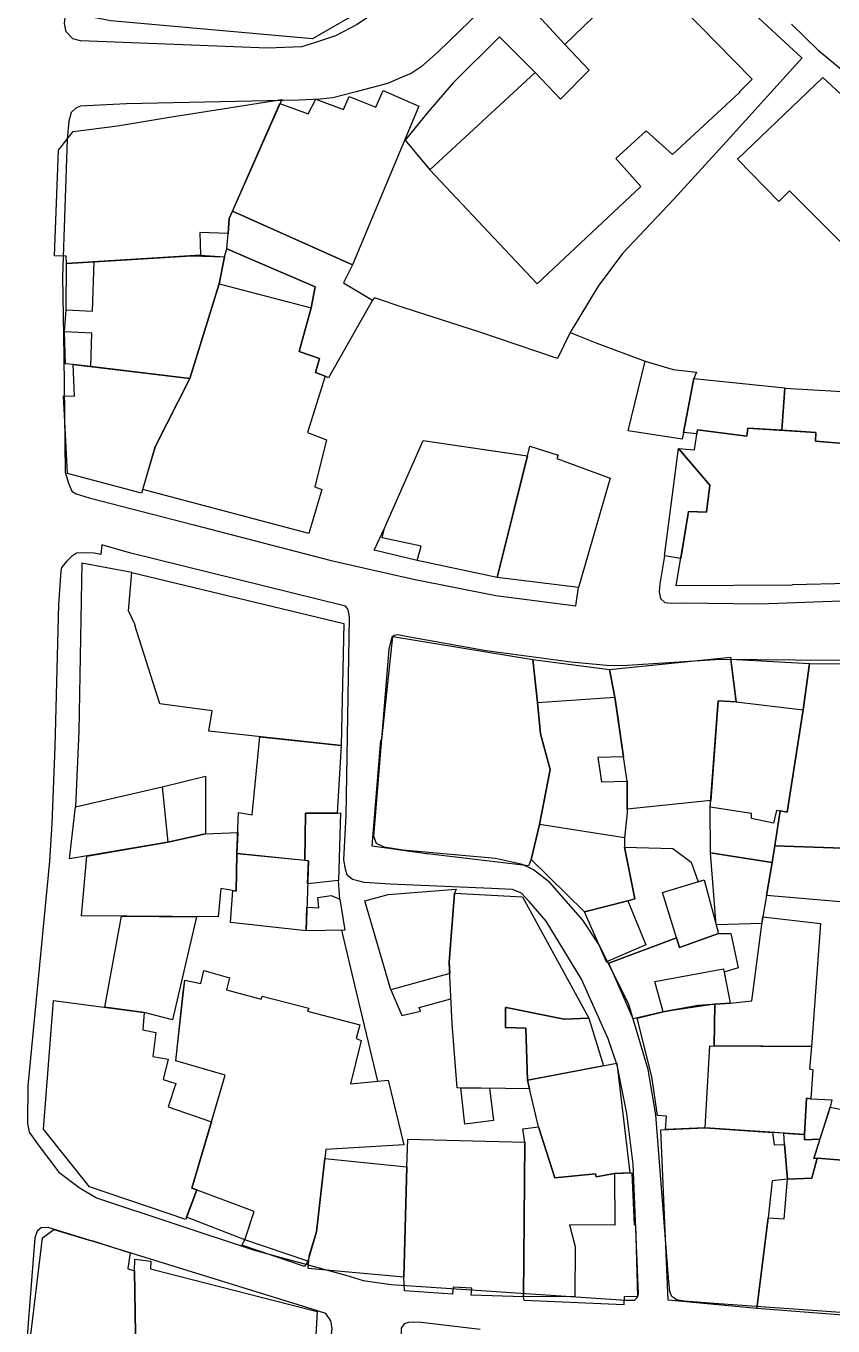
# Model space of a CAD drawing. Header units: centimetres. Extents: x 6155 to 7007, y 1466 to 2152.
# Drawn here: x 6303.7 to 6375.2, y 1584.5 to 1699.6 of the extents above; entities that cross this region are included whole.
import ezdxf

# ---------------------------------------------------------------- set-up
doc = ezdxf.new("R2010")
doc.units = ezdxf.units.CM

msp = doc.modelspace()

# ---------------------------------------------------------------- linework, layer by layer
at = {"color": 7}
for points in [[(6387.78, 1753.12), (6369.08, 1735.14), (6355.96, 1722.09), (6339.14, 1704.61), (6336.23, 1701.88), (6333.09, 1699.77), (6331.17, 1698.76), (6329.29, 1698.13), (6328.16, 1697.77), (6325.16, 1697.65), (6308.56, 1698.31), (6307.89, 1698.49), (6307.29, 1699.11), (6307.15, 1699.84), (6307.99, 1707.04), (6308.66, 1709.83), (6309.17, 1710.92), (6312, 1714.3), (6317.24, 1720.17), (6328.33, 1729.24), (6341.16, 1740.32), (6377.52, 1772.02)], [(6372.47, 1696.81), (6367.1, 1701.74), (6361.17, 1707.08), (6357.75, 1710.38), (6353.3, 1706.2), (6348.39, 1701.31), (6351.47, 1698)], [(6345.93, 1702.86), (6340.24, 1697.35), (6338.73, 1696.01), (6337.87, 1695.43), (6337.06, 1695.08), (6335.75, 1694.54), (6332.87, 1693.75), (6330.93, 1693.27), (6329.81, 1693.14), (6327.92, 1693.07), (6312.66, 1692.73), (6308.53, 1692.53), (6308.17, 1692.36), (6307.75, 1691.95), (6307.54, 1691.2), (6307.39, 1689.59), (6306.99, 1677.44), (6307.11, 1670.36), (6307.22, 1660.11), (6307.52, 1659.12), (6307.81, 1658.41), (6308.2, 1658.18), (6309.33, 1657.83), (6318.6, 1655.45), (6330.76, 1652.28), (6338.08, 1650.61), (6345.35, 1649.18), (6352.44, 1648.27), (6352.68, 1649.89)], [(6371.55, 1699.78), (6373.9, 1697.49), (6376.13, 1695.65)], [(6348.85, 1695.5), (6345.69, 1698.66), (6341.58, 1694.59), (6339.35, 1692.01), (6337.32, 1689.51), (6339.52, 1686.89)], [(6372.49, 1696.81), (6366.08, 1689.73), (6361.13, 1684.3), (6356.59, 1679.46), (6354.42, 1676.59), (6351.94, 1672.48), (6354.3, 1671.52), (6358.59, 1669.93)], [(6351.94, 1672.48), (6350.83, 1670.16), (6343.86, 1672.52), (6337.23, 1674.65), (6334.61, 1675.55), (6334.43, 1675.34)], [(6309.79, 1652.92), (6308.62, 1652.96), (6308.23, 1652.92), (6307.77, 1652.64), (6307.35, 1652.22), (6306.9, 1651.67), (6306.84, 1651.35), (6306.63, 1648.38), (6306.3, 1635.77), (6306.03, 1628.99), (6305.82, 1625.65), (6303.92, 1605.73), (6303.89, 1602.44), (6304.03, 1601.65), (6304.82, 1600.52), (6306.66, 1598.09), (6308.45, 1596.75), (6309.99, 1595.83), (6323.87, 1591.22), (6332.06, 1588.96), (6333.62, 1588.5), (6336.1, 1588.14), (6356.87, 1586.76), (6357.63, 1586.77), (6357.9, 1587.01), (6358, 1587.33), (6357.52, 1598.8), (6356.95, 1603.3), (6356.09, 1607.57), (6355.32, 1609.92), (6352.95, 1615.2), (6349.81, 1620.33), (6348.3, 1622.06), (6347.64, 1622.8), (6346.82, 1623.13), (6344.96, 1623.23), (6336.01, 1623.61), (6333.7, 1623.76), (6333.14, 1623.9), (6332.65, 1624.03), (6332.2, 1624.4), (6332.03, 1624.93), (6331.89, 1625.75), (6332.1, 1629.7), (6332.39, 1647.22), (6332.32, 1647.8), (6332.23, 1648.03), (6332.04, 1648.22), (6312.9, 1652.97), (6310.47, 1653.67), (6310.38, 1652.81), (6309.79, 1652.92)], [(6360.29, 1652.68), (6359.87, 1650.22), (6359.81, 1649.5), (6359.94, 1648.91), (6360.31, 1648.56), (6360.87, 1648.5), (6361.82, 1648.54), (6368.75, 1648.43), (6375.91, 1648.71), (6380.25, 1648.36), (6386.56, 1647.65), (6392.16, 1646.93), (6398.03, 1646.02), (6417.25, 1643.37)], [(6313.13, 1651.22), (6308.7, 1652.03), (6308.43, 1637.17), (6308.13, 1630.47)], [(6391.19, 1584.58), (6364.7, 1586.47), (6362.05, 1586.68), (6361.36, 1586.78), (6360.95, 1587.08), (6360.76, 1587.51), (6360.64, 1588.73), (6359.53, 1603.17), (6358.86, 1607.2), (6357.14, 1612.95), (6354.51, 1618.23), (6353.05, 1620.43), (6350.13, 1623.74), (6348.68, 1624.88), (6347.73, 1625.34), (6345.33, 1625.89), (6337.11, 1626.62), (6335.46, 1626.88), (6334.78, 1627.21), (6334.54, 1627.82), (6335.91, 1644.43), (6336.17, 1645.52), (6336.34, 1645.65), (6336.69, 1645.71), (6337.56, 1645.55), (6344.5, 1644.32), (6352.03, 1643.31), (6355.2, 1643.02), (6356.56, 1642.98), (6365.24, 1643.55), (6375.19, 1643.45), (6381.13, 1643.53)], [(6331.54, 1622.29), (6331.42, 1623.93)], [(6334.92, 1606.16), (6332.91, 1614.55), (6331.72, 1619.52)], [(6336.07, 1614.25), (6337.04, 1611.98), (6338.68, 1612.37), (6338.57, 1612.67), (6341.38, 1613.45)], [(6311.02, 1579.48), (6325.87, 1577.16), (6328.43, 1576.9), (6328.45, 1576.88), (6329.04, 1576.87), (6329.58, 1577.08), (6329.96, 1577.5), (6330.66, 1582.37), (6330.86, 1584.24), (6330.73, 1584.93), (6330.29, 1585.57), (6329.08, 1585.97), (6305.71, 1593.2), (6305.09, 1593.17), (6304.75, 1592.86), (6304.52, 1592.29), (6303.79, 1582.84), (6303.75, 1581.62), (6303.99, 1581.08), (6304.76, 1580.6), (6311.02, 1579.48)], [(6343.98, 1584.17), (6338.74, 1584.79), (6338.08, 1584.8), (6337.63, 1584.78), (6337.25, 1584.66), (6336.97, 1584.27), (6336.93, 1583.34), (6336.41, 1579.34)]]:
    msp.add_lwpolyline(points, dxfattribs=at)
for points in [[(6333.92, 1701.25), (6329.13, 1698.48), (6311.25, 1700.09), (6307.99, 1700.7), (6309.44, 1709.57), (6317.18, 1718.06), (6320.74, 1721.07), (6325.11, 1724.81), (6326.33, 1723.5), (6331.97, 1717.84), (6330.2, 1716.07), (6332.25, 1714.08), (6334.06, 1715.86), (6335.38, 1714.44), (6341.1, 1708.28), (6333.92, 1701.25)], [(6339.52, 1686.89), (6348.85, 1695.5), (6351.08, 1693.14), (6353.63, 1695.72), (6351.47, 1698), (6357.44, 1703.76), (6357.54, 1703.69), (6358.6, 1704.56), (6368.07, 1694.92), (6366.95, 1693.78), (6366.95, 1693.74), (6361.01, 1688.23), (6358.66, 1690.34), (6355.98, 1687.89), (6358.21, 1685.42), (6349.01, 1676.8), (6339.52, 1686.89)], [(6387.71, 1682.15), (6380.26, 1674.48), (6376.69, 1678.12), (6377.52, 1678.88), (6371.37, 1685.03), (6370.42, 1684.09), (6366.77, 1687.83), (6374.33, 1695.07), (6376.75, 1692.81), (6378.09, 1694.25), (6386.8, 1685.7), (6385.58, 1684.14), (6387.71, 1682.15)], [(6326.4, 1693.12), (6321.75, 1682.57), (6321.66, 1681.25), (6319.13, 1681.34), (6319.2, 1679.32), (6307.34, 1678.59), (6307.3, 1679.25), (6306.28, 1679.28), (6306.62, 1688.63), (6307.91, 1690.29), (6311.85, 1690.78), (6316.45, 1691.56), (6326.4, 1693.12)], [(6326.24, 1692.75), (6328.75, 1691.85), (6329.42, 1693.14), (6331.86, 1692.23), (6332.38, 1693.37), (6334.73, 1692.43), (6335.39, 1693.9), (6338.55, 1692.52), (6332.65, 1678.47), (6322.03, 1683.22), (6326.24, 1692.75)], [(6332.65, 1678.47), (6331.87, 1676.87), (6334.43, 1675.34), (6330.55, 1668.47), (6330.23, 1668.6), (6329.4, 1668.93), (6329.75, 1670.18), (6327.95, 1670.79), (6329, 1674.66), (6329.35, 1676.51), (6321.54, 1679.9), (6321.66, 1681.25), (6321.75, 1682.57), (6322.03, 1683.22), (6332.65, 1678.47)], [(6307.91, 1669.65), (6307.25, 1669.7), (6307.16, 1672.54), (6307.31, 1674.48), (6307.34, 1678.59), (6309.77, 1678.74), (6319.2, 1679.32), (6321.33, 1679.19), (6320.84, 1676.78), (6318.25, 1668.39), (6309.49, 1669.46), (6307.91, 1669.65)], [(6318.4, 1679.27), (6321.33, 1679.19), (6320.84, 1676.78), (6318.25, 1668.39), (6309.49, 1669.46), (6309.57, 1672.41), (6307.16, 1672.54), (6307.31, 1674.48), (6309.65, 1674.37), (6309.77, 1678.74), (6318.4, 1679.27)], [(6321.33, 1679.19), (6321.54, 1679.9), (6329.35, 1676.51), (6329, 1674.66), (6327.95, 1670.79), (6329.75, 1670.18), (6329.4, 1668.93), (6330.23, 1668.6), (6328.69, 1663.62), (6330.37, 1662.96), (6329.33, 1658.81), (6329.94, 1658.56), (6328.8, 1654.67), (6314.08, 1658.56), (6315.2, 1662.36), (6318.25, 1668.39), (6320.84, 1676.78), (6321.33, 1679.19)], [(6318.25, 1668.39), (6320.84, 1676.78), (6329, 1674.66), (6327.95, 1670.79), (6329.75, 1670.18), (6329.4, 1668.93), (6330.23, 1668.6), (6328.69, 1663.62), (6330.37, 1662.96), (6329.33, 1658.81), (6329.94, 1658.56), (6328.8, 1654.67), (6314.08, 1658.56), (6315.2, 1662.36), (6318.25, 1668.39)], [(6361.99, 1663.61), (6361.86, 1663.03), (6357.09, 1663.75), (6358.59, 1669.93), (6361.07, 1669.19), (6363.14, 1668.96), (6362.89, 1668.4), (6361.99, 1663.61)], [(6318.25, 1668.39), (6315.2, 1662.36), (6313.99, 1658.23), (6307.41, 1659.99), (6307.07, 1666.87), (6308.04, 1666.83), (6307.91, 1669.65), (6318.25, 1668.39)], [(6370.69, 1663.82), (6367.69, 1664.01), (6367.58, 1663.3), (6363.22, 1663.86), (6363.16, 1663.49), (6361.99, 1663.61), (6362.89, 1668.4), (6370.96, 1667.57), (6370.69, 1663.82)], [(6379.71, 1666.86), (6379.08, 1662.43), (6377.6, 1662.52), (6373.66, 1662.84), (6373.71, 1663.63), (6370.69, 1663.82), (6370.96, 1667.55), (6375.54, 1667.27), (6379.71, 1666.86)], [(6338.39, 1652.27), (6334.58, 1653.18), (6335.5, 1655.15), (6338.92, 1662.91), (6347.12, 1661.69), (6348.17, 1661.54), (6345.48, 1650.78), (6338.39, 1652.27)], [(6345.48, 1650.78), (6338.39, 1652.27), (6338.75, 1653.56), (6335.3, 1654.28), (6335.5, 1655.15), (6338.92, 1662.91), (6348.17, 1661.54), (6345.48, 1650.78)], [(6377.6, 1662.52), (6376.62, 1650.25), (6371.64, 1650.13), (6371.57, 1650.08), (6361.33, 1650.04), (6362.43, 1656.61), (6364.02, 1656.55), (6364.32, 1658.95), (6361.54, 1662.19), (6362.95, 1662.08), (6363.22, 1663.86), (6367.58, 1663.3), (6367.69, 1664.01), (6373.71, 1663.63), (6373.66, 1662.84), (6377.6, 1662.52)], [(6355.49, 1659.56), (6352.68, 1649.89), (6345.48, 1650.78), (6348.38, 1662.4), (6350.88, 1661.61), (6350.76, 1661.3), (6355.49, 1659.56)], [(6361.73, 1652.45), (6360.29, 1652.68), (6361.54, 1662.19), (6364.32, 1658.95), (6364.02, 1656.55), (6362.43, 1656.61), (6361.73, 1652.45)], [(6313.13, 1651.22), (6331.91, 1646.7), (6331.67, 1635.89), (6319.95, 1637.16), (6320.22, 1638.96), (6315.61, 1639.59), (6313.38, 1646.54), (6313.41, 1646.58), (6312.83, 1647.81), (6313.13, 1651.22)], [(6348.48, 1625.8), (6348.25, 1625.23), (6339.31, 1626.29), (6339.23, 1626.29), (6334.41, 1626.96), (6335.18, 1636.36), (6335.26, 1636.39), (6336.23, 1645.55), (6348.62, 1643.51), (6349.05, 1639.7), (6349.32, 1636.92), (6350.16, 1633.77), (6349.23, 1628.88), (6348.48, 1625.8)], [(6353.22, 1621.16), (6348.48, 1625.8), (6349.23, 1628.88), (6350.16, 1633.77), (6349.32, 1636.92), (6349.05, 1639.7), (6348.62, 1643.51), (6355.41, 1642.61), (6355.91, 1640.18), (6356.22, 1638.03), (6356.29, 1637.53), (6356.67, 1634.88), (6354.4, 1634.83), (6354.58, 1633.67), (6354.73, 1632.68), (6356.98, 1632.74), (6356.99, 1629.92), (6356.75, 1627.72), (6356.75, 1626.89), (6357.67, 1622.31), (6357.04, 1622.13), (6353.22, 1621.16)], [(6364.39, 1631.02), (6356.99, 1630.24), (6356.98, 1632.74), (6356.67, 1634.88), (6355.91, 1640.18), (6355.41, 1642.61), (6366.15, 1643.72), (6366.65, 1639.76), (6365.04, 1639.85), (6364.39, 1631.02)], [(6366.18, 1643.54), (6373.13, 1643.15), (6372.59, 1639.06), (6371.17, 1629.99), (6370.53, 1630.09), (6369.83, 1625.54), (6364.37, 1626.37), (6364.34, 1630.44), (6364.39, 1631.02), (6365.04, 1639.85), (6366.65, 1639.76), (6366.18, 1643.54)], [(6373.13, 1643.15), (6378.17, 1643.11), (6376.09, 1626.8), (6370.06, 1627), (6370.53, 1630.09), (6371.17, 1629.99), (6372.59, 1639.06), (6373.13, 1643.15)], [(6356.75, 1627.72), (6349.23, 1628.88), (6350.16, 1633.77), (6349.32, 1636.92), (6349.05, 1639.7), (6355.91, 1640.18), (6356.67, 1634.88), (6354.4, 1634.83), (6354.73, 1632.68), (6356.98, 1632.74), (6356.99, 1629.92), (6356.75, 1627.72)], [(6372.59, 1639.06), (6371.17, 1629.99), (6370.21, 1630.14), (6369.96, 1629.01), (6367.99, 1629.43), (6368.01, 1629.87), (6364.34, 1630.44), (6365.04, 1639.85), (6366.65, 1639.76), (6372.59, 1639.06)], [(6331.67, 1635.89), (6331.31, 1629.91), (6328.51, 1629.91), (6328.45, 1625.71), (6322.43, 1626.32), (6322.56, 1629.95), (6323.79, 1629.76), (6324.45, 1636.67), (6331.67, 1635.89)], [(6315.81, 1632.24), (6319.64, 1633.18), (6319.63, 1628.07), (6316.3, 1627.34), (6307.61, 1625.84), (6308.13, 1630.47), (6315.81, 1632.24)], [(6315.81, 1632.24), (6316.3, 1627.34), (6307.61, 1625.84), (6308.13, 1630.47), (6315.81, 1632.24)], [(6331.31, 1629.91), (6331.59, 1629.93), (6331.42, 1623.93), (6328.69, 1623.63), (6328.76, 1625.68), (6328.45, 1625.71), (6328.51, 1629.91), (6331.31, 1629.91)], [(6322.43, 1626.32), (6322.35, 1623), (6320.99, 1623.21), (6320.78, 1620.7), (6308.67, 1620.81), (6309.13, 1626.1), (6316.3, 1627.34), (6319.63, 1628.07), (6322.5, 1628.19), (6322.43, 1626.32)], [(6377.97, 1627.04), (6377.58, 1621.9), (6369.33, 1622.6), (6369.83, 1625.54), (6370.06, 1627), (6376.09, 1626.8), (6376.14, 1627.23), (6377.97, 1627.04)], [(6328.44, 1625.73), (6328.76, 1625.68), (6328.55, 1619.46), (6321.85, 1620.2), (6322.07, 1623.05), (6322.35, 1623), (6322.43, 1626.32), (6328.44, 1625.73)], [(6357.04, 1622.13), (6357.67, 1622.31), (6356.75, 1626.89), (6361.02, 1626.78), (6362.66, 1625.56), (6363.29, 1623.82), (6363.81, 1623.98), (6365.07, 1619.25), (6361.61, 1617.99), (6361.35, 1618.85), (6355.36, 1616.6), (6355.17, 1616.74), (6353.22, 1621.16), (6357.04, 1622.13)], [(6369.83, 1625.54), (6369, 1620.71), (6368.92, 1620.11), (6364.87, 1619.99), (6364.37, 1626.37), (6369.83, 1625.54)], [(6365.07, 1619.25), (6361.61, 1617.99), (6360.12, 1622.86), (6363.81, 1623.98), (6365.07, 1619.25)], [(6328.62, 1621.58), (6329.67, 1621.51), (6329.58, 1622.42), (6330.78, 1622.59), (6331.54, 1622.29), (6331.98, 1619.52), (6328.55, 1619.46), (6328.62, 1621.58)], [(6341.27, 1615.69), (6336.07, 1614.25), (6333.75, 1622.14), (6335.81, 1622.69), (6341.83, 1623.16), (6341.7, 1622.81), (6341.22, 1616.7), (6341.27, 1615.69)], [(6347.71, 1622.47), (6353.59, 1611.74), (6351.4, 1611.65), (6346.26, 1612.68), (6346.22, 1612.68), (6346.22, 1610.92), (6348, 1610.85), (6348.15, 1606.23), (6348.33, 1605.48), (6341.93, 1605.58), (6341.49, 1611.23), (6341.22, 1616.7), (6341.7, 1622.81), (6347.71, 1622.47)], [(6355.17, 1616.74), (6353.22, 1621.16), (6357.04, 1622.13), (6358.64, 1618.22), (6355.17, 1616.74)], [(6318.84, 1620.72), (6316.73, 1611.58), (6314.21, 1612.24), (6310.72, 1612.7), (6312.21, 1620.78), (6318.84, 1620.72)], [(6364.69, 1609.3), (6364.76, 1612.97), (6366.11, 1613.06), (6368.03, 1613.27), (6369, 1620.71), (6374.12, 1620.12), (6373.32, 1609.22), (6364.69, 1609.3)], [(6365.07, 1619.25), (6366.17, 1619.24), (6366.81, 1616.2), (6365.57, 1615.82), (6365.9, 1614.12), (6366.11, 1613.06), (6364.76, 1612.97), (6360.19, 1612.31), (6357.52, 1611.67), (6355.36, 1616.6), (6361.35, 1618.85), (6361.61, 1617.99), (6365.07, 1619.25)], [(6328.7, 1590.2), (6328.41, 1589.75), (6322.85, 1591.64), (6323.12, 1592.1), (6317.97, 1594.1), (6318.47, 1595.44), (6318.87, 1596.52), (6318.43, 1596.68), (6320.17, 1602.55), (6321.4, 1606.69), (6317.01, 1607.95), (6317.68, 1614.05), (6317.8, 1615.09), (6319.24, 1614.81), (6319.5, 1615.95), (6321.77, 1615.31), (6321.51, 1614.24), (6324.56, 1613.41), (6324.66, 1613.7), (6328.79, 1612.61), (6328.67, 1612.37), (6333.31, 1611.16), (6333, 1609.94), (6333.44, 1609.76), (6332.5, 1605.92), (6335.82, 1606.24), (6337.2, 1600.52), (6330.29, 1600.1), (6329.47, 1592.8), (6328.7, 1590.2)], [(6317.8, 1615.09), (6319.24, 1614.81), (6319.5, 1615.95), (6321.77, 1615.31), (6321.51, 1614.24), (6324.56, 1613.41), (6324.66, 1613.7), (6328.79, 1612.61), (6328.67, 1612.37), (6333.31, 1611.16), (6333, 1609.94), (6333.44, 1609.76), (6332.5, 1605.92), (6335.82, 1606.24), (6337.2, 1600.52), (6330.29, 1600.1), (6329.47, 1592.8), (6328.7, 1590.2), (6323.12, 1592.1), (6323.96, 1594.62), (6318.43, 1596.68), (6321.4, 1606.69), (6317.01, 1607.95), (6317.8, 1615.09)], [(6366.11, 1613.06), (6363.25, 1612.86), (6360.19, 1612.31), (6359.45, 1614.97), (6365.51, 1616.12), (6366.11, 1613.06)], [(6314.21, 1612.24), (6314.1, 1610.69), (6315.24, 1610.47), (6314.97, 1608.33), (6316.35, 1608.09), (6315.89, 1606.29), (6317.01, 1605.96), (6316.34, 1603.89), (6320.17, 1602.55), (6318.43, 1596.68), (6318.87, 1596.52), (6317.9, 1593.9), (6309.38, 1596.79), (6305.31, 1601.9), (6306.18, 1613.31), (6314.21, 1612.24)], [(6353.59, 1611.74), (6354.89, 1607.52), (6349.31, 1606.45), (6348.15, 1606.23), (6348, 1610.85), (6346.22, 1610.92), (6346.22, 1612.68), (6346.26, 1612.68), (6351.4, 1611.65), (6353.59, 1611.74)], [(6360.39, 1601.87), (6360.48, 1603.06), (6359.68, 1603.11), (6359.17, 1606.56), (6357.87, 1611.75), (6360.19, 1612.31), (6363.25, 1612.86), (6364.76, 1612.97), (6364.69, 1609.3), (6373.32, 1609.22), (6373.14, 1607.26), (6373.44, 1607.17), (6373.25, 1604.6), (6372.87, 1604.66), (6372.7, 1601.42), (6369.87, 1601.61), (6363.89, 1602.01), (6360.39, 1601.87)], [(6373.32, 1609.22), (6373.14, 1607.26), (6373.44, 1607.17), (6373.25, 1604.6), (6372.87, 1604.66), (6372.7, 1601.42), (6363.89, 1602.01), (6364.32, 1609.3), (6373.32, 1609.22)], [(6349.13, 1602.12), (6348.15, 1606.23), (6356.06, 1607.75), (6357.22, 1598.04), (6355.88, 1597.99), (6354.25, 1597.67), (6354.18, 1597.94), (6350.58, 1597.6), (6349.13, 1602.12)], [(6344.79, 1605.53), (6345.16, 1602.66), (6342.6, 1602.36), (6342.27, 1605.57), (6344.79, 1605.53)], [(6374.06, 1601.03), (6372.68, 1600.97), (6372.7, 1601.42), (6372.87, 1604.66), (6373.25, 1604.6), (6375.11, 1604.51), (6374.97, 1603.84), (6374.06, 1601.03)], [(6373.83, 1599.33), (6373.51, 1599.3), (6374.97, 1603.84), (6376.43, 1603.56), (6376.48, 1603.72), (6377.76, 1603.49), (6377.75, 1603.73), (6380.12, 1603.5), (6380.06, 1603.19), (6380.12, 1598.84), (6373.83, 1599.33)], [(6355.88, 1597.99), (6357.4, 1598.04), (6357.6, 1593.44), (6357.72, 1593.47), (6357.9, 1587.05), (6356.72, 1587.08), (6356.69, 1586.34), (6347.86, 1586.72), (6347.81, 1587.05), (6347.94, 1600.76), (6347.76, 1601.92), (6349.13, 1602.12), (6350.58, 1597.6), (6354.18, 1597.94), (6354.25, 1597.67), (6355.88, 1597.99)], [(6347.76, 1601.92), (6349.13, 1602.12), (6350.58, 1597.6), (6354.18, 1597.94), (6354.25, 1597.67), (6355.88, 1597.99), (6355.89, 1593.4), (6351.89, 1593.44), (6352.39, 1591.5), (6352.36, 1587.08), (6347.81, 1587.05), (6347.94, 1600.76), (6347.76, 1601.92)], [(6369.87, 1601.61), (6370, 1600.51), (6370.93, 1600.56), (6371.19, 1597.46), (6369.82, 1597.33), (6369.49, 1594.04), (6368.48, 1586.03), (6360.62, 1586.76), (6359.98, 1601.85), (6363.89, 1602.01), (6369.87, 1601.61)], [(6337.47, 1598.58), (6337.55, 1601.02), (6347.94, 1600.76), (6347.81, 1587.05), (6343.18, 1587.19), (6343.23, 1587.83), (6341.58, 1587.92), (6341.52, 1587.29), (6337.27, 1587.57), (6337.22, 1588.8), (6337.47, 1598.58)], [(6373.51, 1599.3), (6373.83, 1599.33), (6373.35, 1597.55), (6371.19, 1597.46), (6370.93, 1600.56), (6370.86, 1601.55), (6371.68, 1601.49), (6372.7, 1601.42), (6372.68, 1600.97), (6374.06, 1601.03), (6373.51, 1599.3)], [(6330.2, 1599.3), (6337.47, 1598.58), (6337.22, 1588.8), (6328.74, 1589.56), (6328.84, 1590.67), (6329.47, 1592.8), (6330.2, 1599.3)], [(6380.12, 1598.84), (6379.16, 1585.19), (6368.48, 1586.03), (6369.49, 1594.04), (6370.9, 1593.97), (6371.19, 1597.46), (6373.35, 1597.55), (6373.83, 1599.33), (6380.12, 1598.84)], [(6313.46, 1581.91), (6308.98, 1582.37), (6309, 1582.03), (6304.05, 1582.71), (6305.22, 1592.28), (6306.21, 1593.02), (6309.56, 1592), (6309.59, 1592.03), (6312.97, 1590.95), (6312.77, 1589.56), (6312.79, 1589.53), (6313.35, 1589.36), (6313.46, 1581.91)], [(6313.35, 1589.36), (6313.4, 1590.4), (6314.79, 1590.22), (6314.77, 1589.54), (6329.52, 1585.76), (6329.16, 1578.92), (6322.13, 1579.63), (6313.37, 1581.2), (6313.46, 1581.91), (6313.35, 1589.36)]]:
    msp.add_lwpolyline(points, close=True, dxfattribs=at)

doc.saveas('drawing.dxf')
